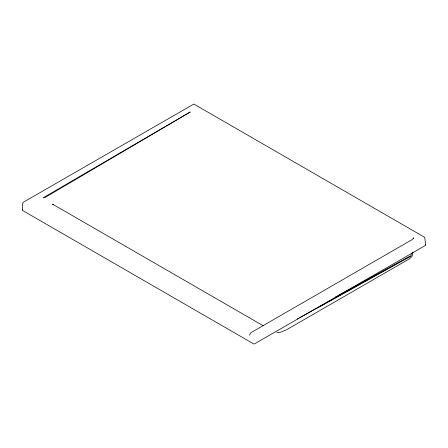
<?xml version="1.0" encoding="UTF-8"?>
<svg xmlns="http://www.w3.org/2000/svg" width="448" height="448" viewBox="0 0 448 448"><rect width="100%" height="100%" fill="white"/><g stroke="black" fill="none" stroke-linecap="round" stroke-linejoin="round"><path stroke-width="0.67" d="M22.4 210.073L22.725 203.179L23.346 202.227L193.861 104.059L424.738 237.373L425.6 245.028L425.23 245.543L254.38 343.941A1.226 0.711 0 0 1 254.055 343.935L253.742 343.874A1.226 0.711 0 0 1 253.478 343.773L22.77 210.588L22.518 209.765A1.204 0.694 0 0 1 22.63 209.658M411.337 253.406L411.09 256.138L299.762 317.626M412.955 252.067L412.171 256.133M413.431 238.134L413.465 237.843L413.218 238.75M413.403 238.302L412.182 239.59L251.026 332.629L250.208 333.452L249.648 335.306M411.846 256.654L409.814 258.597L286.3 329.907L280.722 332.158L276.713 332.612M317.509 307.91L319.329 306.891M320.55 306.208L410.53 255.78L337.842 295.719M297.315 318.976L298.536 318.304M335.395 297.063L336.622 296.391M54.09 205.022L263.273 325.791M425.404 244.642L425.6 245.028M190.17 112.039L45.209 197.411L43.159 197.809L190.17 112.039M53.054 204.506L52.517 204.299L53.816 204.848L53.054 204.506"/></g></svg>
